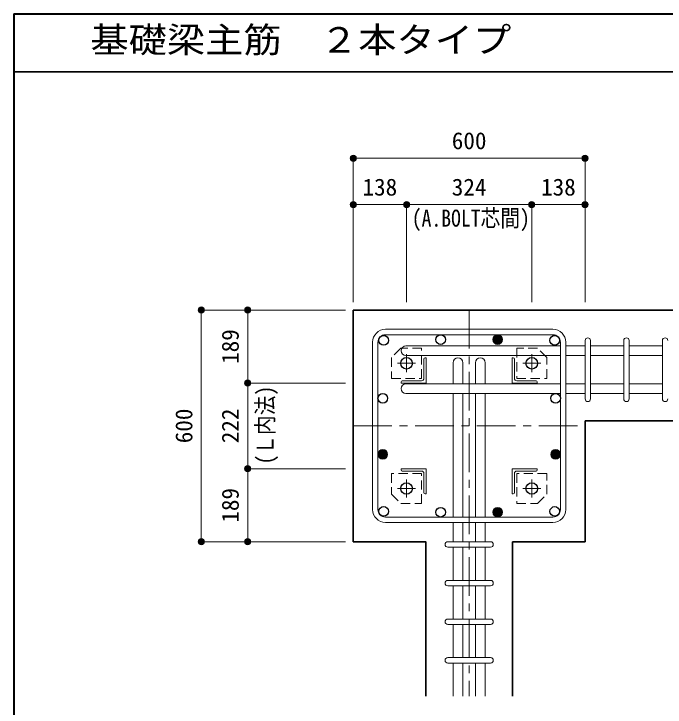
# Model space of a CAD drawing. Units: millimetres at full size, sheet at 1:20. Extents: x -3982 to 3969, y -2797 to 2801.
# Drawn here: x -3982 to -2297, y 1006 to 2801 of the extents above; entities that cross this region are included whole.
import ezdxf
from ezdxf.enums import TextEntityAlignment as Align

# ---------------------------------------------------------------- set-up
doc = ezdxf.new("R2010")
doc.units = ezdxf.units.MM
doc.header["$LTSCALE"] = 20
doc.header["$PDMODE"] = 32
doc.header["$PDSIZE"] = 12
doc.linetypes.add('CHAIN1', pattern=[8, 5, -1, 1, -1])
doc.linetypes.add('DASHED1', pattern=[1.8, 1.2, -0.6])
for name, color, linetype, lineweight in [('6-1_躯体線', 2, 'Continuous', 35), ('6-2_A.Bolt_', 4, 'Continuous', 9), ('6-3_柱型主筋', 4, 'Continuous', 9), ('6-4_フープ', 7, 'Continuous', 18), ('6-5_梁主筋', 7, 'Continuous', 18), ('6-6_S.T.P.', 7, 'Continuous', 18), ('6-7_文字', 7, 'Continuous', 18), ('6-9', 4, 'DASHED1', 9), ('6-D_寸法', 4, 'Continuous', 9), ('F-0_枠', 6, 'Continuous', 40)]:
    doc.layers.add(name, color=color, linetype=linetype, lineweight=lineweight)
doc.styles.add('ＭＳ ゴシック', font='')
doc.styles.get('ＭＳ ゴシック').set_extended_font_data('MS Gothic')

msp = doc.modelspace()

# ---------------------------------------------------------------- linework, layer by layer
at = {"layer": '6-1_躯体線'}
for p, q in [((-2103.87, 2034.12), (-3103.87, 2034.12)), ((-3103.87, 1434.12), (-3103.87, 2034.12)), ((-2103.87, 1747.12), (-2503.87, 1747.12)), ((-2503.87, 1434.12), (-2503.87, 1747.12)), ((-2691.37, 1034.12), (-2691.37, 1434.12)), ((-2503.87, 1434.12), (-2691.37, 1434.12))]:
    msp.add_line(p, q, dxfattribs=at)
msp.add_lwpolyline([(-2916.37, 1034.12), (-2916.37, 1434.12), (-3103.87, 1434.12)], dxfattribs=at)
at = {"layer": '6-2_A.Bolt_', "linetype": 'CHAIN1'}
for p, q in [((-2965.87, 1872.93), (-2965.87, 1919.42)), ((-2641.87, 1872.92), (-2641.87, 1919.42)), ((-2942.67, 1896.12), (-2989.17, 1896.12)), ((-2665.07, 1896.12), (-2618.57, 1896.12)), ((-2965.87, 1595.32), (-2965.87, 1548.82)), ((-2641.87, 1595.32), (-2641.87, 1548.82)), ((-2942.67, 1572.12), (-2989.17, 1572.12)), ((-2665.07, 1572.12), (-2618.57, 1572.12))]:
    msp.add_line(p, q, dxfattribs=at)
at = {"layer": '6-2_A.Bolt_'}
for p, q in [((-2920.87, 1907.12), (-2920.87, 1857.12)), ((-2914.87, 1910.12), (-2917.87, 1910.12)), ((-2914.87, 1910.12), (-2914.87, 1845.12)), ((-2692.87, 1910.12), (-2692.87, 1845.12)), ((-2692.87, 1910.12), (-2689.87, 1910.12)), ((-2686.87, 1907.12), (-2686.87, 1857.12)), ((-2976.87, 1851.13), (-2926.87, 1851.13)), ((-2630.87, 1851.12), (-2680.87, 1851.12)), ((-2979.87, 1845.12), (-2979.87, 1848.12)), ((-2979.87, 1845.12), (-2914.87, 1845.12)), ((-2627.87, 1845.12), (-2692.87, 1845.12)), ((-2627.87, 1845.12), (-2627.87, 1848.12)), ((-2979.87, 1623.12), (-2914.87, 1623.12)), ((-2979.87, 1623.12), (-2979.87, 1620.12)), ((-2976.87, 1617.12), (-2926.87, 1617.12)), ((-2914.87, 1558.12), (-2914.87, 1623.12)), ((-2627.87, 1623.12), (-2692.87, 1623.12)), ((-2692.87, 1558.12), (-2692.87, 1623.12)), ((-2630.87, 1617.12), (-2680.87, 1617.12)), ((-2627.87, 1623.12), (-2627.87, 1620.13)), ((-2920.87, 1561.12), (-2920.87, 1611.12)), ((-2686.87, 1561.12), (-2686.87, 1611.12)), ((-2914.87, 1558.12), (-2917.87, 1558.12)), ((-2692.87, 1558.12), (-2689.87, 1558.12))]:
    msp.add_line(p, q, dxfattribs=at)
at = {"layer": '6-2_A.Bolt_', "color": 3, "lineweight": 25}
for centre in [(-2965.87, 1896.12), (-2641.87, 1896.12), (-2965.87, 1572.12), (-2641.87, 1572.12)]:
    msp.add_circle(centre, 15, dxfattribs=at)
at = {"layer": '6-2_A.Bolt_'}
for centre, radius, start, end in [((-2917.87, 1907.12), 3, 90, 180), ((-2689.87, 1907.12), 3, 0, 90), ((-2976.87, 1848.12), 3, 90, 180), ((-2926.87, 1857.12), 6, 270, 0), ((-2680.87, 1857.12), 6, 180, 270), ((-2630.87, 1848.12), 3, 0, 90), ((-2976.87, 1620.12), 3, 180, 270), ((-2926.87, 1611.12), 6, 0, 90), ((-2680.87, 1611.12), 6, 90, 180), ((-2630.87, 1620.13), 3, 270, 0), ((-2917.87, 1561.12), 3, 180, 270), ((-2689.87, 1561.12), 3, 270, 0)]:
    msp.add_arc(centre, radius, start, end, dxfattribs=at)
at = {"layer": '6-3_柱型主筋', "color": 3, "lineweight": 25}
for centre in [(-3025.32, 1955.57), (-2877.68, 1957.62), (-2582.42, 1955.57), (-3027.37, 1805.62), (-2580.37, 1805.62), (-3025.32, 1512.67), (-2877.68, 1510.62), (-2582.42, 1512.67)]:
    msp.add_circle(centre, 12.5, dxfattribs=at)
at = {"layer": '6-3_柱型主筋'}
for centre, radius in [((-2730.05, 1957.62), 12.5), ((-2730.05, 1957.62), 11), ((-2730.05, 1957.62), 9.5), ((-2730.05, 1957.62), 8), ((-2730.05, 1957.62), 6.5), ((-2730.05, 1957.62), 5), ((-2730.05, 1957.62), 3.5), ((-2730.05, 1957.62), 2), ((-2730.05, 1957.62), 0.5), ((-3027.37, 1660.31), 12.5), ((-3027.37, 1660.31), 11), ((-3027.37, 1660.31), 9.5), ((-2580.37, 1660.31), 12.5), ((-2580.37, 1660.31), 11), ((-2580.37, 1660.31), 9.5), ((-3027.37, 1660.31), 8), ((-3027.37, 1660.31), 6.5), ((-3027.37, 1660.31), 5), ((-3027.37, 1660.31), 3.5), ((-3027.37, 1660.31), 2), ((-3027.37, 1660.31), 0.5), ((-2580.37, 1660.31), 8), ((-2580.37, 1660.31), 6.5), ((-2580.37, 1660.31), 5), ((-2580.37, 1660.31), 3.5), ((-2580.37, 1660.31), 2), ((-2580.37, 1660.31), 0.5), ((-2730.05, 1510.62), 12.5), ((-2730.05, 1510.62), 11), ((-2730.05, 1510.62), 9.5), ((-2730.05, 1510.62), 8), ((-2730.05, 1510.62), 6.5), ((-2730.05, 1510.62), 5), ((-2730.05, 1510.62), 3.5), ((-2730.05, 1510.62), 2), ((-2730.05, 1510.62), 0.5)]:
    msp.add_circle(centre, radius, dxfattribs=at)
at = {"layer": '6-4_フープ'}
for p, q in [((-2587.37, 1984.12), (-3020.37, 1984.12)), ((-2587.37, 1970.12), (-3020.37, 1970.12)), ((-3053.87, 1517.62), (-3053.87, 1950.62)), ((-3039.87, 1517.62), (-3039.87, 1950.62)), ((-2567.87, 1517.62), (-2567.87, 1950.62)), ((-2553.87, 1517.62), (-2553.87, 1950.62)), ((-2587.37, 1498.12), (-3020.37, 1498.12)), ((-2587.37, 1484.12), (-3020.37, 1484.12))]:
    msp.add_line(p, q, dxfattribs=at)
for centre, radius, start, end in [((-3020.37, 1950.62), 33.5, 90, 180), ((-2587.37, 1950.62), 33.5, 0, 90), ((-3020.37, 1950.62), 19.5, 90, 180), ((-2587.37, 1950.62), 19.5, 0, 90), ((-3020.37, 1517.62), 33.5, 180, 270), ((-3020.37, 1517.62), 19.5, 180, 270), ((-2587.37, 1517.62), 19.5, 270, 0), ((-2587.37, 1517.62), 33.5, 270, 0)]:
    msp.add_arc(centre, radius, start, end, dxfattribs=at)
at = {"layer": '6-5_梁主筋'}
for p, q in [((-2967.37, 1941.07), (-2567.87, 1941.07)), ((-2503.87, 1941.07), (-2553.87, 1941.07)), ((-2403.87, 1941.07), (-2489.87, 1941.07)), ((-2303.87, 1941.07), (-2389.87, 1941.07)), ((-2967.37, 1916.07), (-2567.87, 1916.07)), ((-2503.87, 1916.07), (-2553.87, 1916.07)), ((-2403.87, 1916.07), (-2489.87, 1916.07)), ((-2303.87, 1916.07), (-2389.87, 1916.07)), ((-2845.37, 1897.61), (-2845.37, 1843.12)), ((-2820.37, 1897.61), (-2820.37, 1843.12)), ((-2787.37, 1897.61), (-2787.37, 1843.12)), ((-2762.37, 1897.61), (-2762.37, 1843.12)), ((-2967.37, 1843.12), (-2567.87, 1843.12)), ((-2503.87, 1843.12), (-2553.87, 1843.12)), ((-2403.87, 1843.12), (-2489.87, 1843.12)), ((-2303.87, 1843.12), (-2389.87, 1843.12)), ((-2967.37, 1818.12), (-2567.87, 1818.12)), ((-2845.37, 1818.12), (-2845.37, 1498.12)), ((-2820.37, 1818.12), (-2820.37, 1498.12)), ((-2787.37, 1818.12), (-2787.37, 1498.12)), ((-2762.37, 1818.12), (-2762.37, 1498.12)), ((-2503.87, 1818.12), (-2553.87, 1818.12)), ((-2403.87, 1818.12), (-2489.87, 1818.12)), ((-2303.87, 1818.12), (-2389.87, 1818.12)), ((-2845.37, 1484.12), (-2845.37, 1434.12)), ((-2820.37, 1484.12), (-2820.37, 1434.12)), ((-2787.37, 1484.12), (-2787.37, 1434.12)), ((-2762.37, 1484.12), (-2762.37, 1434.12)), ((-2845.37, 1420.12), (-2845.37, 1334.12)), ((-2820.37, 1420.12), (-2820.37, 1334.12)), ((-2787.37, 1420.12), (-2787.37, 1334.12)), ((-2762.37, 1420.12), (-2762.37, 1334.12)), ((-2845.37, 1320.12), (-2845.37, 1234.12)), ((-2820.37, 1320.12), (-2820.37, 1234.12)), ((-2787.37, 1320.12), (-2787.37, 1234.12)), ((-2762.37, 1320.12), (-2762.37, 1234.12)), ((-2845.37, 1220.12), (-2845.37, 1134.12)), ((-2820.37, 1220.12), (-2820.37, 1134.12)), ((-2787.37, 1220.12), (-2787.37, 1134.12)), ((-2762.37, 1220.12), (-2762.37, 1134.12)), ((-2845.37, 1120.12), (-2845.37, 1034.12)), ((-2820.37, 1120.12), (-2820.37, 1034.12)), ((-2787.37, 1120.12), (-2787.37, 1034.12)), ((-2762.37, 1120.12), (-2762.37, 1034.12))]:
    msp.add_line(p, q, dxfattribs=at)
for centre, start, end in [((-2967.37, 1928.57), 90, 180), ((-2967.37, 1928.57), 180, 270), ((-2832.87, 1897.61), 90, 180), ((-2832.87, 1897.61), 0, 90), ((-2774.87, 1897.61), 90, 180), ((-2774.87, 1897.61), 0, 90), ((-2967.37, 1830.62), 90, 180), ((-2967.37, 1830.62), 180, 270)]:
    msp.add_arc(centre, 12.5, start, end, dxfattribs=at)
at = {"layer": '6-6_S.T.P.'}
for p, q in [((-2503.87, 1804.12), (-2503.87, 1954.68)), ((-2503.87, 1804.12), (-2503.87, 1954.68)), ((-2503.87, 1804.12), (-2503.87, 1954.68)), ((-2503.87, 1804.12), (-2503.87, 1954.68)), ((-2489.87, 1804.12), (-2489.87, 1954.68)), ((-2489.87, 1804.12), (-2489.87, 1954.68)), ((-2489.87, 1804.12), (-2489.87, 1954.68)), ((-2489.87, 1804.12), (-2489.87, 1954.68)), ((-2403.87, 1804.12), (-2403.87, 1954.68)), ((-2389.87, 1804.12), (-2389.87, 1954.68)), ((-2303.87, 1804.12), (-2303.87, 1954.68)), ((-2859.37, 1434.12), (-2748.76, 1434.12)), ((-2859.37, 1420.12), (-2748.76, 1420.12)), ((-2859.37, 1334.12), (-2748.76, 1334.12)), ((-2859.37, 1320.12), (-2748.76, 1320.12)), ((-2859.37, 1234.12), (-2748.76, 1234.12)), ((-2859.37, 1220.12), (-2748.76, 1220.12)), ((-2859.37, 1134.12), (-2748.76, 1134.12)), ((-2859.37, 1120.12), (-2748.76, 1120.12))]:
    msp.add_line(p, q, dxfattribs=at)
for centre, start, end in [((-2496.87, 1955.07), 0, 180), ((-2496.87, 1955.07), 0, 180), ((-2496.87, 1955.07), 0, 180), ((-2496.87, 1955.07), 0, 180), ((-2396.87, 1955.07), 0, 180), ((-2296.87, 1955.07), 0, 180), ((-2496.87, 1804.12), 180, 0), ((-2496.87, 1804.12), 180, 0), ((-2496.87, 1804.12), 180, 0), ((-2496.87, 1804.12), 180, 0), ((-2396.87, 1804.12), 180, 0), ((-2296.87, 1804.12), 180, 0), ((-2859.37, 1427.12), 90, 270), ((-2859.37, 1427.12), 90, 270), ((-2859.37, 1427.12), 90, 270), ((-2859.37, 1427.12), 90, 270), ((-2748.37, 1427.12), 270, 90), ((-2748.37, 1427.12), 270, 90), ((-2748.37, 1427.12), 270, 90), ((-2748.37, 1427.12), 270, 90), ((-2859.37, 1327.12), 90, 270), ((-2748.37, 1327.12), 270, 90), ((-2859.37, 1227.12), 90, 270), ((-2748.37, 1227.12), 270, 90), ((-2859.37, 1127.12), 90, 270), ((-2748.37, 1127.12), 270, 90)]:
    msp.add_arc(centre, 7, start, end, dxfattribs=at)
at = {"layer": '6-9'}
for points in [[(-3004.87, 1857.12), (-2926.87, 1857.12), (-2926.87, 1935.13), (-2980.87, 1935.13), (-3004.87, 1911.13)], [(-2680.87, 1935.12), (-2680.87, 1857.12), (-2602.87, 1857.12), (-2602.87, 1911.12), (-2626.87, 1935.12)], [(-2926.87, 1533.12), (-2926.87, 1611.12), (-3004.87, 1611.12), (-3004.87, 1557.12), (-2980.87, 1533.12)], [(-2602.87, 1611.12), (-2680.87, 1611.12), (-2680.87, 1533.12), (-2626.87, 1533.12), (-2602.87, 1557.12)]]:
    msp.add_lwpolyline(points, close=True, dxfattribs=at)
at = {"layer": '6-D_寸法'}
for p, q in [((-3103.87, 2427.15), (-2503.87, 2427.15)), ((-2503.87, 2427.15), (-2503.87, 2307.15)), ((-3103.87, 2307.15), (-2965.87, 2307.15)), ((-2965.87, 2307.15), (-2965.87, 2054.12)), ((-2965.87, 2307.15), (-2641.87, 2307.15)), ((-2641.87, 2307.15), (-2641.87, 2054.12)), ((-2641.87, 2307.15), (-2503.87, 2307.15)), ((-2503.87, 2307.15), (-2503.87, 2054.12)), ((-3496.89, 2034.12), (-3376.89, 2034.12)), ((-3496.89, 2034.12), (-3496.89, 1434.12)), ((-3376.89, 2034.12), (-3123.87, 2034.12)), ((-3376.89, 2034.12), (-3376.89, 1845.12)), ((-3376.89, 1845.12), (-3123.87, 1845.12)), ((-3376.89, 1845.12), (-3376.89, 1623.12)), ((-3376.89, 1623.12), (-3123.87, 1623.12)), ((-3376.89, 1623.12), (-3376.89, 1434.12))]:
    msp.add_line(p, q, dxfattribs=at)
at = {"layer": '6-D_寸法', "linetype": 'CHAIN1'}
for p, q in [((-2803.87, 2034.12), (-2803.87, 1034.12)), ((-3103.87, 1734.12), (-2503.87, 1734.12))]:
    msp.add_line(p, q, dxfattribs=at)
at = {"layer": '6-D_寸法'}
for points in [[(-3103.87, 2427.15), (-3103.87, 2307.15), (-3103.87, 2054.12)], [(-3496.89, 1434.12), (-3376.89, 1434.12), (-3123.87, 1434.12)]]:
    msp.add_lwpolyline(points, dxfattribs=at)
for centre, radius in [((-3103.87, 2427.15), 8), ((-3103.87, 2427.15), 7.2), ((-3103.87, 2427.15), 6.4), ((-3103.87, 2427.15), 5.6), ((-3103.87, 2427.15), 4.8), ((-3103.87, 2427.15), 4), ((-3103.87, 2427.15), 3.2), ((-3103.87, 2427.15), 2.4), ((-3103.87, 2427.15), 1.6), ((-3103.87, 2427.15), 0.8), ((-2503.87, 2427.15), 8), ((-2503.87, 2427.15), 7.2), ((-2503.87, 2427.15), 6.4), ((-2503.87, 2427.15), 5.6), ((-2503.87, 2427.15), 4.8), ((-2503.87, 2427.15), 4), ((-2503.87, 2427.15), 3.2), ((-2503.87, 2427.15), 2.4), ((-2503.87, 2427.15), 1.6), ((-2503.87, 2427.15), 0.8), ((-3103.87, 2307.15), 8), ((-3103.87, 2307.15), 7.2), ((-3103.87, 2307.15), 6.4), ((-3103.87, 2307.15), 5.6), ((-3103.87, 2307.15), 4.8), ((-3103.87, 2307.15), 4), ((-3103.87, 2307.15), 3.2), ((-3103.87, 2307.15), 2.4), ((-3103.87, 2307.15), 1.6), ((-3103.87, 2307.15), 0.8), ((-2965.87, 2307.15), 8), ((-2965.87, 2307.15), 7.2), ((-2965.87, 2307.15), 6.4), ((-2965.87, 2307.15), 5.6), ((-2965.87, 2307.15), 4.8), ((-2965.87, 2307.15), 4), ((-2965.87, 2307.15), 3.2), ((-2965.87, 2307.15), 2.4), ((-2965.87, 2307.15), 1.6), ((-2965.87, 2307.15), 0.8), ((-2641.87, 2307.15), 8), ((-2641.87, 2307.15), 7.2), ((-2641.87, 2307.15), 6.4), ((-2641.87, 2307.15), 5.6), ((-2641.87, 2307.15), 4.8), ((-2641.87, 2307.15), 4), ((-2641.87, 2307.15), 3.2), ((-2641.87, 2307.15), 2.4), ((-2641.87, 2307.15), 1.6), ((-2641.87, 2307.15), 0.8), ((-2503.87, 2307.15), 8), ((-2503.87, 2307.15), 7.2), ((-2503.87, 2307.15), 6.4), ((-2503.87, 2307.15), 5.6), ((-2503.87, 2307.15), 4.8), ((-2503.87, 2307.15), 4), ((-2503.87, 2307.15), 3.2), ((-2503.87, 2307.15), 2.4), ((-2503.87, 2307.15), 1.6), ((-2503.87, 2307.15), 0.8), ((-3496.89, 2034.12), 8), ((-3496.89, 2034.12), 7.2), ((-3496.89, 2034.12), 6.4), ((-3496.89, 2034.12), 5.6), ((-3496.89, 2034.12), 4.8), ((-3496.89, 2034.12), 4), ((-3496.89, 2034.12), 3.2), ((-3496.89, 2034.12), 2.4), ((-3496.89, 2034.12), 1.6), ((-3496.89, 2034.12), 0.8), ((-3376.89, 2034.12), 8), ((-3376.89, 2034.12), 7.2), ((-3376.89, 2034.12), 6.4), ((-3376.89, 2034.12), 5.6), ((-3376.89, 2034.12), 4.8), ((-3376.89, 2034.12), 4), ((-3376.89, 2034.12), 3.2), ((-3376.89, 2034.12), 2.4), ((-3376.89, 2034.12), 1.6), ((-3376.89, 2034.12), 0.8), ((-3376.89, 1845.12), 8), ((-3376.89, 1845.12), 7.2), ((-3376.89, 1845.12), 6.4), ((-3376.89, 1845.12), 5.6), ((-3376.89, 1845.12), 4.8), ((-3376.89, 1845.12), 4), ((-3376.89, 1845.12), 3.2), ((-3376.89, 1845.12), 2.4), ((-3376.89, 1845.12), 1.6), ((-3376.89, 1845.12), 0.8), ((-3376.89, 1623.12), 8), ((-3376.89, 1623.12), 7.2), ((-3376.89, 1623.12), 6.4), ((-3376.89, 1623.12), 5.6), ((-3376.89, 1623.12), 4.8), ((-3376.89, 1623.12), 4), ((-3376.89, 1623.12), 3.2), ((-3376.89, 1623.12), 2.4), ((-3376.89, 1623.12), 1.6), ((-3376.89, 1623.12), 0.8), ((-3496.89, 1434.12), 8), ((-3496.89, 1434.12), 7.2), ((-3496.89, 1434.12), 6.4), ((-3496.89, 1434.12), 5.6), ((-3496.89, 1434.12), 4.8), ((-3496.89, 1434.12), 4), ((-3496.89, 1434.12), 3.2), ((-3496.89, 1434.12), 2.4), ((-3376.89, 1434.12), 8), ((-3376.89, 1434.12), 7.2), ((-3376.89, 1434.12), 6.4), ((-3376.89, 1434.12), 5.6), ((-3376.89, 1434.12), 4.8), ((-3376.89, 1434.12), 4), ((-3376.89, 1434.12), 3.2), ((-3376.89, 1434.12), 2.4), ((-3496.89, 1434.12), 1.6), ((-3496.89, 1434.12), 0.8), ((-3376.89, 1434.12), 1.6), ((-3376.89, 1434.12), 0.8)]:
    msp.add_circle(centre, radius, dxfattribs=at)
at = {"layer": '6-D_寸法', "color": 7}
for p in [(-3103.87, 2427.15), (-2503.87, 2427.15), (-3103.87, 2307.15), (-2965.87, 2307.15), (-2641.87, 2307.15), (-2503.87, 2307.15), (-3496.89, 2034.12), (-3376.89, 2034.12), (-3376.89, 1845.12), (-3376.89, 1623.12), (-3496.89, 1434.12), (-3376.89, 1434.12)]:
    msp.add_point(p, dxfattribs=at)
at = {"layer": 'F-0_枠'}
for q in [(3969.4, 2800.77), (-3981.92, -2796.83)]:
    msp.add_line((-3981.92, 2800.77), q, dxfattribs=at)
at = {"layer": 'F-0_枠', "color": 2, "lineweight": 35}
msp.add_line((-3981.92, 2650.77), (2482.4, 2650.77), dxfattribs=at)

# ---------------------------------------------------------------- texts
at = {"layer": '6-7_文字', "color": 2, "style": 'ＭＳ ゴシック', "width": 1.1}
msp.add_text('\u3000\u3000基礎梁主筋\u3000２本タイプ', height=65.98, dxfattribs=at).set_placement((-3981.92, 2680.77), align=Align.BOTTOM_LEFT)
at = {"layer": '6-D_寸法', "style": 'ＭＳ ゴシック'}
for s, p in [('600', (-2848.87, 2437.15)), ('138', (-3079.87, 2317.15)), ('324', (-2848.87, 2317.15)), ('138', (-2617.87, 2317.15))]:
    msp.add_text(s, height=43.99, dxfattribs=at).set_placement(p, align=Align.BOTTOM_LEFT)
at = {"layer": '6-D_寸法', "style": 'ＭＳ ゴシック', "width": 0.85}
msp.add_text('(A.BOLT芯間)', height=43.99, dxfattribs=at).set_placement((-2952.46, 2236.76), align=Align.BOTTOM_LEFT)
at = {"layer": '6-D_寸法', "style": 'ＭＳ ゴシック'}
for s, p in [('189', (-3386.89, 1894.62)), ('600', (-3506.89, 1689.12)), ('222', (-3386.89, 1689.12)), ('189', (-3386.89, 1483.62))]:
    msp.add_text(s, height=43.99, rotation=90, dxfattribs=at).set_placement(p, align=Align.BOTTOM_LEFT)
at = {"layer": '6-D_寸法', "style": 'ＭＳ ゴシック', "width": 0.85}
msp.add_text('(Ｌ内法)', height=43.99, rotation=90, dxfattribs=at).set_placement((-3296.68, 1634.12), align=Align.BOTTOM_LEFT)

doc.saveas('drawing.dxf')
